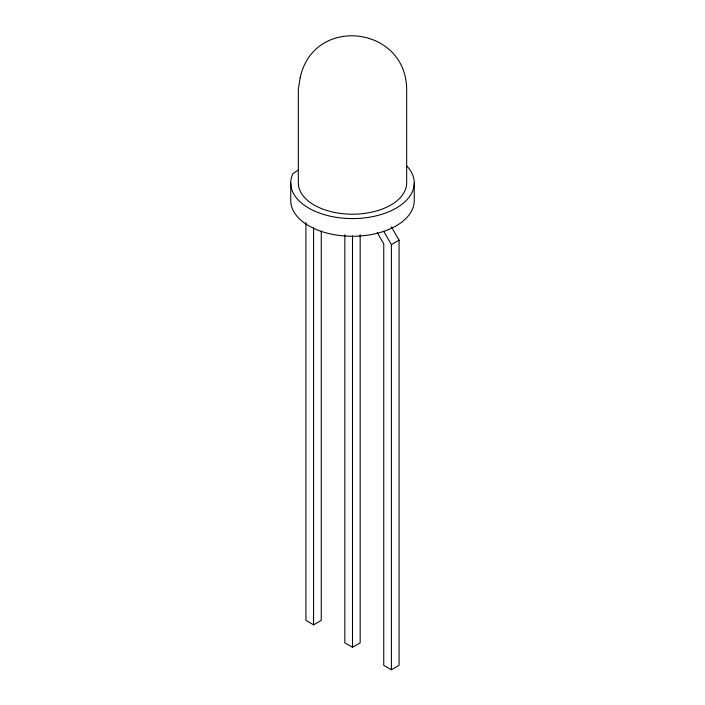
<?xml version="1.0" encoding="UTF-8"?>
<svg xmlns="http://www.w3.org/2000/svg" width="705" height="705" viewBox="0 0 705 705"><rect width="100%" height="100%" fill="white"/><g stroke="black" fill="none" stroke-linecap="round" stroke-linejoin="round"><path stroke-width="1.06" d="M298.241 170.037L292.857 173.712A61.749 35.647 0 0 0 359.762 218.338A61.749 35.647 0 0 0 406.759 165.922M399.074 240.194L399.074 665.326L391.407 669.75L391.407 244.617L399.074 240.194L391.39 226.895M305.926 222.665L305.926 620.4L313.593 624.824L321.251 620.4L321.251 231.099M344.842 234.73L344.842 642.863L352.5 647.287L360.158 642.863L360.158 234.73M391.407 669.75L383.749 665.326L383.749 243.86L377.21 232.527M383.731 231.311L391.407 244.617M414.249 182.939L414.249 200.625A61.749 35.647 0 0 1 352.5 236.272A61.749 35.647 0 0 1 290.751 200.625L290.751 182.939M352.5 235.849L352.5 647.287M313.593 227.821L313.593 624.824M300.18 77.735L298.338 89.183L298.338 182.939A54.162 31.267 0 0 0 352.5 214.205A54.162 31.267 0 0 0 406.662 182.939L406.662 89.183C405.877 25.398 313.364 15.369 300.18 77.735"/></g></svg>
